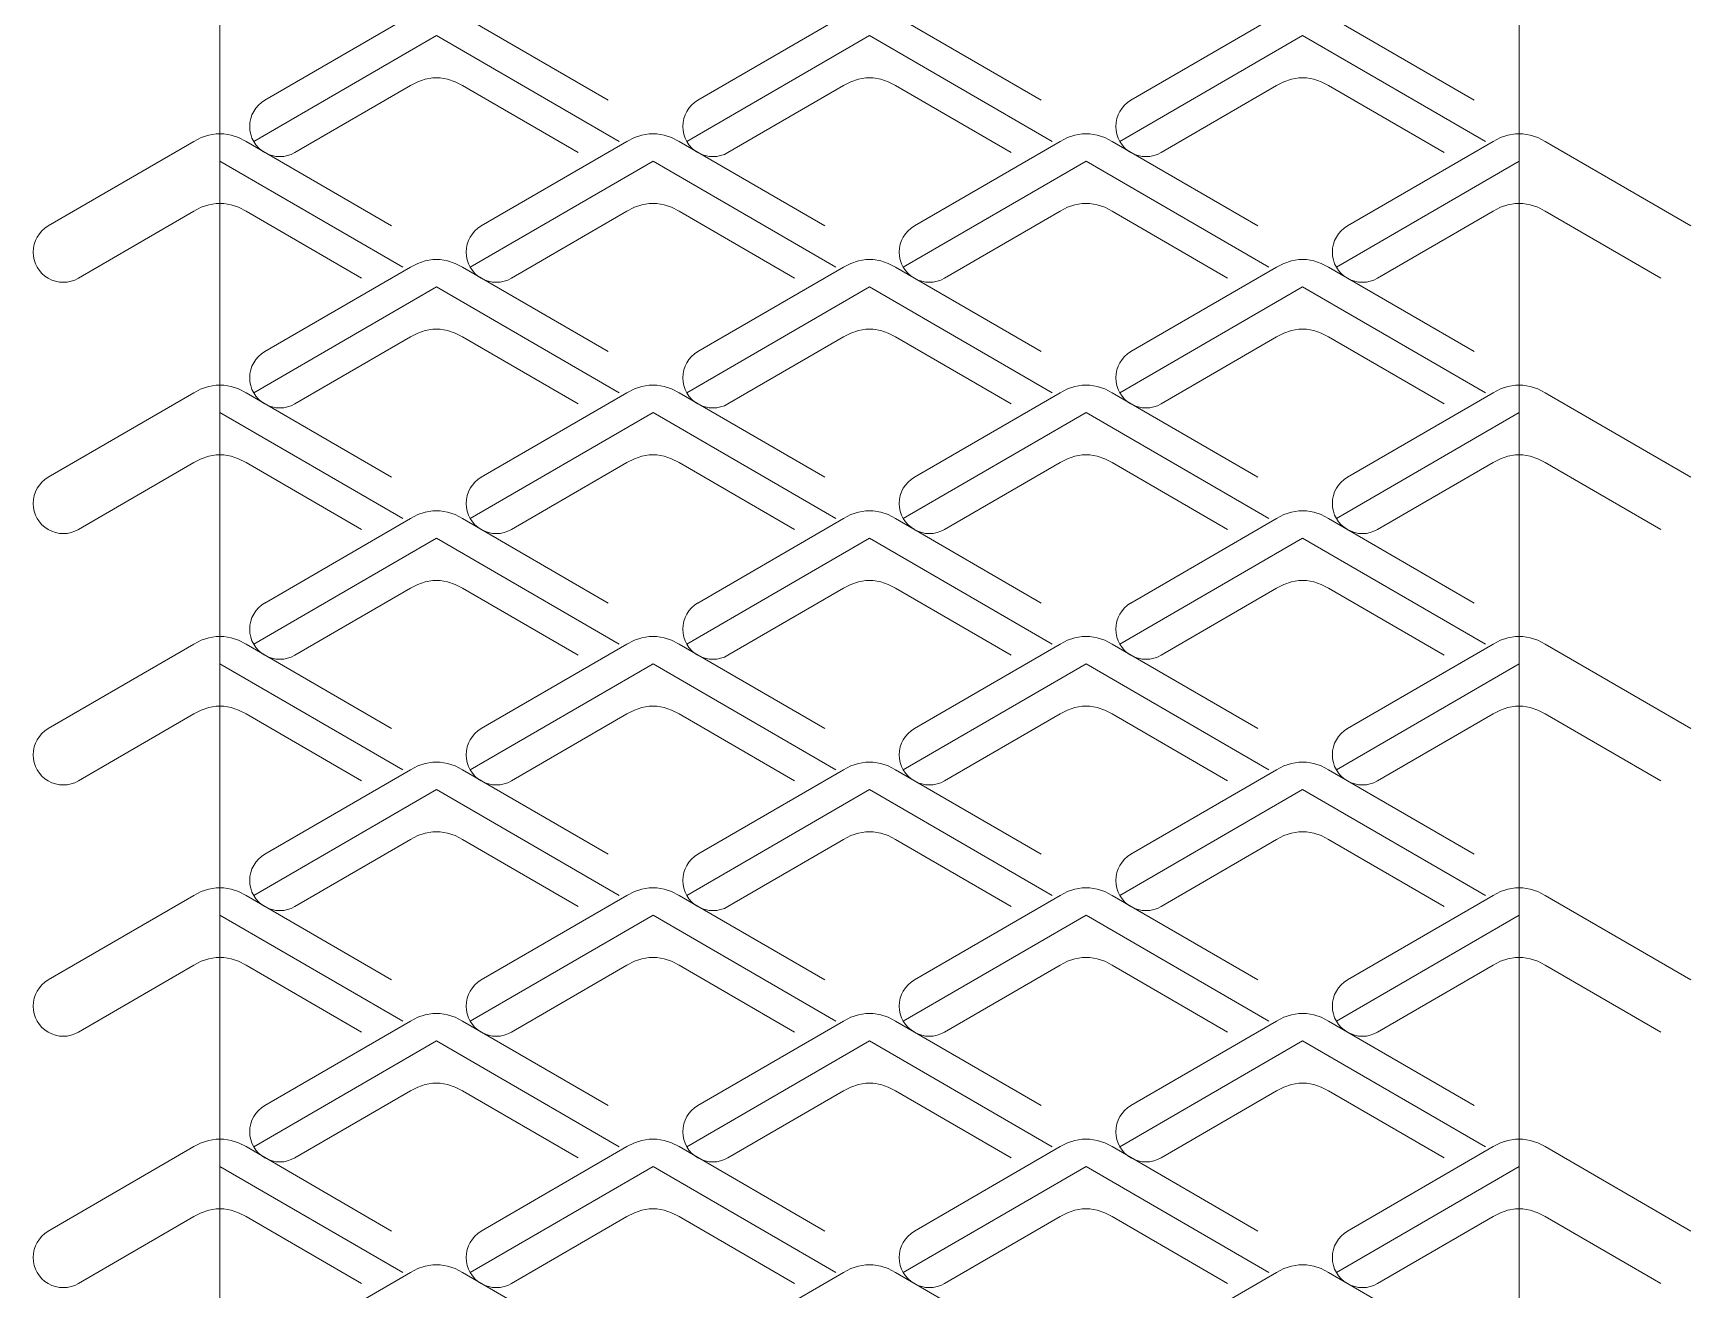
# Model space of a CAD drawing. Header units: metres. Extents: x -3 to 24, y 0 to 162.
# Drawn here: x -3.1 to 24.39, y 38.35 to 59.17 of the extents above; entities that cross this region are included whole.
import ezdxf

# ---------------------------------------------------------------- set-up
doc = ezdxf.new("R2010")
doc.units = ezdxf.units.M
doc.layers.add('TOP', color=1, linetype='Continuous', lineweight=0)

msp = doc.modelspace()

# ---------------------------------------------------------------- linework, layer by layer
at = {"layer": 'TOP'}
for p, q in [((0.743, 58.061), (3.158, 59.463)), ((4.022, 59.463), (6.437, 58.061)), ((7.923, 58.061), (10.338, 59.463)), ((11.202, 59.463), (13.617, 58.061)), ((15.103, 58.061), (17.518, 59.463)), ((18.382, 59.463), (20.797, 58.061)), ((0.56, 57.378), (3.59, 59.137)), ((3.59, 59.137), (6.62, 57.378)), ((7.74, 57.378), (10.77, 59.137)), ((10.77, 59.137), (13.8, 57.378)), ((14.92, 57.378), (17.95, 59.137)), ((17.95, 59.137), (20.98, 57.378)), ((1.243, 57.195), (3.158, 58.308)), ((3.158, 58.308), (3.281, 58.37)), ((3.281, 58.37), (3.405, 58.411)), ((3.405, 58.411), (3.528, 58.431)), ((3.528, 58.431), (3.652, 58.431)), ((3.652, 58.431), (3.775, 58.411)), ((3.775, 58.411), (3.899, 58.37)), ((3.899, 58.37), (4.022, 58.308)), ((4.022, 58.308), (5.937, 57.195)), ((8.423, 57.195), (10.338, 58.308)), ((10.338, 58.308), (10.461, 58.37)), ((10.461, 58.37), (10.585, 58.411)), ((10.585, 58.411), (10.708, 58.431)), ((10.708, 58.431), (10.832, 58.431)), ((10.832, 58.431), (10.955, 58.411)), ((10.955, 58.411), (11.079, 58.37)), ((11.079, 58.37), (11.202, 58.308)), ((11.202, 58.308), (13.117, 57.195)), ((15.603, 57.195), (17.518, 58.308)), ((17.518, 58.308), (17.641, 58.37)), ((17.641, 58.37), (17.765, 58.411)), ((17.765, 58.411), (17.888, 58.431)), ((17.888, 58.431), (18.012, 58.431)), ((18.012, 58.431), (18.135, 58.411)), ((18.135, 58.411), (18.259, 58.37)), ((18.259, 58.37), (18.382, 58.308)), ((18.382, 58.308), (20.297, 57.195)), ((-0.432, 57.381), (-0.309, 57.443)), ((-0.309, 57.443), (-0.185, 57.484)), ((-0.185, 57.484), (-0.062, 57.504)), ((-0.062, 57.504), (0.062, 57.504)), ((0.062, 57.504), (0.185, 57.484)), ((0.185, 57.484), (0.309, 57.443)), ((0.309, 57.443), (0.432, 57.381)), ((6.748, 57.381), (6.871, 57.443)), ((6.871, 57.443), (6.995, 57.484)), ((6.995, 57.484), (7.118, 57.504)), ((7.118, 57.504), (7.242, 57.504)), ((7.242, 57.504), (7.365, 57.484)), ((7.365, 57.484), (7.489, 57.443)), ((7.489, 57.443), (7.612, 57.381)), ((13.928, 57.381), (14.051, 57.443)), ((14.051, 57.443), (14.175, 57.484)), ((14.175, 57.484), (14.298, 57.504)), ((14.298, 57.504), (14.422, 57.504)), ((14.422, 57.504), (14.545, 57.484)), ((14.545, 57.484), (14.669, 57.443)), ((14.669, 57.443), (14.792, 57.381)), ((21.108, 57.381), (21.231, 57.443)), ((21.231, 57.443), (21.355, 57.484)), ((21.355, 57.484), (21.478, 57.504)), ((21.478, 57.504), (21.602, 57.504)), ((21.602, 57.504), (21.725, 57.484)), ((21.725, 57.484), (21.849, 57.443)), ((21.849, 57.443), (21.972, 57.381)), ((-2.847, 55.979), (-0.432, 57.381)), ((0.432, 57.381), (2.847, 55.979)), ((4.333, 55.979), (6.748, 57.381)), ((7.612, 57.381), (10.027, 55.979)), ((11.513, 55.979), (13.928, 57.381)), ((14.792, 57.381), (17.207, 55.979)), ((18.693, 55.979), (21.108, 57.381)), ((21.972, 57.381), (24.387, 55.979)), ((0, 57.055), (3.03, 55.296)), ((4.15, 55.296), (7.18, 57.055)), ((7.18, 57.055), (10.21, 55.296)), ((11.33, 55.296), (14.36, 57.055)), ((14.36, 57.055), (17.39, 55.296)), ((18.51, 55.296), (21.54, 57.055)), ((-0.185, 56.329), (-0.062, 56.349)), ((-0.062, 56.349), (0.062, 56.349)), ((0.062, 56.349), (0.185, 56.329)), ((6.995, 56.329), (7.118, 56.349)), ((7.118, 56.349), (7.242, 56.349)), ((7.242, 56.349), (7.365, 56.329)), ((14.175, 56.329), (14.298, 56.349)), ((14.298, 56.349), (14.422, 56.349)), ((14.422, 56.349), (14.545, 56.329)), ((21.355, 56.329), (21.478, 56.349)), ((21.478, 56.349), (21.602, 56.349)), ((21.602, 56.349), (21.725, 56.329)), ((-2.347, 55.113), (-0.432, 56.226)), ((-0.432, 56.226), (-0.309, 56.288)), ((-0.309, 56.288), (-0.185, 56.329)), ((0.185, 56.329), (0.309, 56.288)), ((0.309, 56.288), (0.432, 56.226)), ((0.432, 56.226), (2.347, 55.113)), ((4.833, 55.113), (6.748, 56.226)), ((6.748, 56.226), (6.871, 56.288)), ((6.871, 56.288), (6.995, 56.329)), ((7.365, 56.329), (7.489, 56.288)), ((7.489, 56.288), (7.612, 56.226)), ((7.612, 56.226), (9.527, 55.113)), ((12.013, 55.113), (13.928, 56.226)), ((13.928, 56.226), (14.051, 56.288)), ((14.051, 56.288), (14.175, 56.329)), ((14.545, 56.329), (14.669, 56.288)), ((14.669, 56.288), (14.792, 56.226)), ((14.792, 56.226), (16.707, 55.113)), ((19.193, 55.113), (21.108, 56.226)), ((21.108, 56.226), (21.231, 56.288)), ((21.231, 56.288), (21.355, 56.329)), ((21.725, 56.329), (21.849, 56.288)), ((21.849, 56.288), (21.972, 56.226)), ((21.972, 56.226), (23.887, 55.113)), ((0.743, 53.897), (3.158, 55.299)), ((3.158, 55.299), (3.281, 55.36)), ((3.281, 55.36), (3.405, 55.401)), ((3.405, 55.401), (3.528, 55.422)), ((3.528, 55.422), (3.652, 55.422)), ((3.652, 55.422), (3.775, 55.401)), ((3.775, 55.401), (3.899, 55.36)), ((3.899, 55.36), (4.022, 55.299)), ((4.022, 55.299), (6.437, 53.897)), ((7.923, 53.897), (10.338, 55.299)), ((10.338, 55.299), (10.461, 55.36)), ((10.461, 55.36), (10.585, 55.401)), ((10.585, 55.401), (10.708, 55.422)), ((10.708, 55.422), (10.832, 55.422)), ((10.832, 55.422), (10.955, 55.401)), ((10.955, 55.401), (11.079, 55.36)), ((11.079, 55.36), (11.202, 55.299)), ((11.202, 55.299), (13.617, 53.897)), ((15.103, 53.897), (17.518, 55.299)), ((17.518, 55.299), (17.641, 55.36)), ((17.641, 55.36), (17.765, 55.401)), ((17.765, 55.401), (17.888, 55.422)), ((17.888, 55.422), (18.012, 55.422)), ((18.012, 55.422), (18.135, 55.401)), ((18.135, 55.401), (18.259, 55.36)), ((18.259, 55.36), (18.382, 55.299)), ((18.382, 55.299), (20.797, 53.897)), ((0.56, 53.214), (3.59, 54.973)), ((3.59, 54.973), (6.62, 53.214)), ((7.74, 53.214), (10.77, 54.973)), ((10.77, 54.973), (13.8, 53.214)), ((14.92, 53.214), (17.95, 54.973)), ((17.95, 54.973), (20.98, 53.214)), ((1.243, 53.031), (3.158, 54.144)), ((3.158, 54.144), (3.281, 54.205)), ((3.281, 54.205), (3.405, 54.247)), ((3.405, 54.247), (3.528, 54.267)), ((3.528, 54.267), (3.652, 54.267)), ((3.652, 54.267), (3.775, 54.247)), ((3.775, 54.247), (3.899, 54.205)), ((3.899, 54.205), (4.022, 54.144)), ((4.022, 54.144), (5.937, 53.031)), ((8.423, 53.031), (10.338, 54.144)), ((10.338, 54.144), (10.461, 54.205)), ((10.461, 54.205), (10.585, 54.247)), ((10.585, 54.247), (10.708, 54.267)), ((10.708, 54.267), (10.832, 54.267)), ((10.832, 54.267), (10.955, 54.247)), ((10.955, 54.247), (11.079, 54.205)), ((11.079, 54.205), (11.202, 54.144)), ((11.202, 54.144), (13.117, 53.031)), ((15.603, 53.031), (17.518, 54.144)), ((17.518, 54.144), (17.641, 54.205)), ((17.641, 54.205), (17.765, 54.247)), ((17.765, 54.247), (17.888, 54.267)), ((17.888, 54.267), (18.012, 54.267)), ((18.012, 54.267), (18.135, 54.247)), ((18.135, 54.247), (18.259, 54.205)), ((18.259, 54.205), (18.382, 54.144)), ((18.382, 54.144), (20.297, 53.031)), ((-0.309, 53.278), (-0.185, 53.319)), ((-0.185, 53.319), (-0.062, 53.34)), ((-0.062, 53.34), (0.062, 53.34)), ((0.062, 53.34), (0.185, 53.319)), ((0.185, 53.319), (0.309, 53.278)), ((6.871, 53.278), (6.995, 53.319)), ((6.995, 53.319), (7.118, 53.34)), ((7.118, 53.34), (7.242, 53.34)), ((7.242, 53.34), (7.365, 53.319)), ((7.365, 53.319), (7.489, 53.278)), ((14.051, 53.278), (14.175, 53.319)), ((14.175, 53.319), (14.298, 53.34)), ((14.298, 53.34), (14.422, 53.34)), ((14.422, 53.34), (14.545, 53.319)), ((14.545, 53.319), (14.669, 53.278)), ((21.231, 53.278), (21.355, 53.319)), ((21.355, 53.319), (21.478, 53.34)), ((21.478, 53.34), (21.602, 53.34)), ((21.602, 53.34), (21.725, 53.319)), ((21.725, 53.319), (21.849, 53.278)), ((-2.847, 51.815), (-0.432, 53.217)), ((-0.432, 53.217), (-0.309, 53.278)), ((0.309, 53.278), (0.432, 53.217)), ((0.432, 53.217), (2.847, 51.815)), ((4.333, 51.815), (6.748, 53.217)), ((6.748, 53.217), (6.871, 53.278)), ((7.489, 53.278), (7.612, 53.217)), ((7.612, 53.217), (10.027, 51.815)), ((11.513, 51.815), (13.928, 53.217)), ((13.928, 53.217), (14.051, 53.278)), ((14.669, 53.278), (14.792, 53.217)), ((14.792, 53.217), (17.207, 51.815)), ((18.693, 51.815), (21.108, 53.217)), ((21.108, 53.217), (21.231, 53.278)), ((21.849, 53.278), (21.972, 53.217)), ((21.972, 53.217), (24.387, 51.815)), ((0, 52.89), (3.03, 51.132)), ((4.15, 51.132), (7.18, 52.89)), ((7.18, 52.89), (10.21, 51.132)), ((11.33, 51.132), (14.36, 52.89)), ((14.36, 52.89), (17.39, 51.132)), ((18.51, 51.132), (21.54, 52.89)), ((-2.347, 50.949), (-0.432, 52.062)), ((-0.432, 52.062), (-0.309, 52.123)), ((-0.309, 52.123), (-0.185, 52.164)), ((-0.185, 52.164), (-0.062, 52.185)), ((-0.062, 52.185), (0.062, 52.185)), ((0.062, 52.185), (0.185, 52.164)), ((0.185, 52.164), (0.309, 52.123)), ((0.309, 52.123), (0.432, 52.062)), ((0.432, 52.062), (2.347, 50.949)), ((4.833, 50.949), (6.748, 52.062)), ((6.748, 52.062), (6.871, 52.123)), ((6.871, 52.123), (6.995, 52.164)), ((6.995, 52.164), (7.118, 52.185)), ((7.118, 52.185), (7.242, 52.185)), ((7.242, 52.185), (7.365, 52.164)), ((7.365, 52.164), (7.489, 52.123)), ((7.489, 52.123), (7.612, 52.062)), ((7.612, 52.062), (9.527, 50.949)), ((12.013, 50.949), (13.928, 52.062)), ((13.928, 52.062), (14.051, 52.123)), ((14.051, 52.123), (14.175, 52.164)), ((14.175, 52.164), (14.298, 52.185)), ((14.298, 52.185), (14.422, 52.185)), ((14.422, 52.185), (14.545, 52.164)), ((14.545, 52.164), (14.669, 52.123)), ((14.669, 52.123), (14.792, 52.062)), ((14.792, 52.062), (16.707, 50.949)), ((19.193, 50.949), (21.108, 52.062)), ((21.108, 52.062), (21.231, 52.123)), ((21.231, 52.123), (21.355, 52.164)), ((21.355, 52.164), (21.478, 52.185)), ((21.478, 52.185), (21.602, 52.185)), ((21.602, 52.185), (21.725, 52.164)), ((21.725, 52.164), (21.849, 52.123)), ((21.849, 52.123), (21.972, 52.062)), ((21.972, 52.062), (23.887, 50.949)), ((0.743, 49.732), (3.158, 51.134)), ((3.158, 51.134), (3.281, 51.196)), ((3.281, 51.196), (3.405, 51.237)), ((3.405, 51.237), (3.528, 51.257)), ((3.528, 51.257), (3.652, 51.257)), ((3.652, 51.257), (3.775, 51.237)), ((3.775, 51.237), (3.899, 51.196)), ((3.899, 51.196), (4.022, 51.134)), ((4.022, 51.134), (6.437, 49.732)), ((7.923, 49.732), (10.338, 51.134)), ((10.338, 51.134), (10.461, 51.196)), ((10.461, 51.196), (10.585, 51.237)), ((10.585, 51.237), (10.708, 51.257)), ((10.708, 51.257), (10.832, 51.257)), ((10.832, 51.257), (10.955, 51.237)), ((10.955, 51.237), (11.079, 51.196)), ((11.079, 51.196), (11.202, 51.134)), ((11.202, 51.134), (13.617, 49.732)), ((15.103, 49.732), (17.518, 51.134)), ((17.518, 51.134), (17.641, 51.196)), ((17.641, 51.196), (17.765, 51.237)), ((17.765, 51.237), (17.888, 51.257)), ((17.888, 51.257), (18.012, 51.257)), ((18.012, 51.257), (18.135, 51.237)), ((18.135, 51.237), (18.259, 51.196)), ((18.259, 51.196), (18.382, 51.134)), ((18.382, 51.134), (20.797, 49.732)), ((0.56, 49.049), (3.59, 50.808)), ((3.59, 50.808), (6.62, 49.049)), ((7.74, 49.049), (10.77, 50.808)), ((10.77, 50.808), (13.8, 49.049)), ((14.92, 49.049), (17.95, 50.808)), ((17.95, 50.808), (20.98, 49.049)), ((3.158, 49.98), (3.281, 50.041)), ((3.281, 50.041), (3.405, 50.082)), ((3.405, 50.082), (3.528, 50.103)), ((3.528, 50.103), (3.652, 50.103)), ((3.652, 50.103), (3.775, 50.082)), ((3.775, 50.082), (3.899, 50.041)), ((3.899, 50.041), (4.022, 49.98)), ((10.338, 49.98), (10.461, 50.041)), ((10.461, 50.041), (10.585, 50.082)), ((10.585, 50.082), (10.708, 50.103)), ((10.708, 50.103), (10.832, 50.103)), ((10.832, 50.103), (10.955, 50.082)), ((10.955, 50.082), (11.079, 50.041)), ((11.079, 50.041), (11.202, 49.98)), ((17.518, 49.98), (17.641, 50.041)), ((17.641, 50.041), (17.765, 50.082)), ((17.765, 50.082), (17.888, 50.103)), ((17.888, 50.103), (18.012, 50.103)), ((18.012, 50.103), (18.135, 50.082)), ((18.135, 50.082), (18.259, 50.041)), ((18.259, 50.041), (18.382, 49.98)), ((1.243, 48.866), (3.158, 49.98)), ((4.022, 49.98), (5.937, 48.866)), ((8.423, 48.866), (10.338, 49.98)), ((11.202, 49.98), (13.117, 48.866)), ((15.603, 48.866), (17.518, 49.98)), ((18.382, 49.98), (20.297, 48.866)), ((-2.847, 47.65), (-0.432, 49.052)), ((-0.432, 49.052), (-0.309, 49.114)), ((-0.309, 49.114), (-0.185, 49.155)), ((-0.185, 49.155), (-0.062, 49.175)), ((-0.062, 49.175), (0.062, 49.175)), ((0.062, 49.175), (0.185, 49.155)), ((0.185, 49.155), (0.309, 49.114)), ((0.309, 49.114), (0.432, 49.052)), ((0.432, 49.052), (2.847, 47.65)), ((4.333, 47.65), (6.748, 49.052)), ((6.748, 49.052), (6.871, 49.114)), ((6.871, 49.114), (6.995, 49.155)), ((6.995, 49.155), (7.118, 49.175)), ((7.118, 49.175), (7.242, 49.175)), ((7.242, 49.175), (7.365, 49.155)), ((7.365, 49.155), (7.489, 49.114)), ((7.489, 49.114), (7.612, 49.052)), ((7.612, 49.052), (10.027, 47.65)), ((11.513, 47.65), (13.928, 49.052)), ((13.928, 49.052), (14.051, 49.114)), ((14.051, 49.114), (14.175, 49.155)), ((14.175, 49.155), (14.298, 49.175)), ((14.298, 49.175), (14.422, 49.175)), ((14.422, 49.175), (14.545, 49.155)), ((14.545, 49.155), (14.669, 49.114)), ((14.669, 49.114), (14.792, 49.052)), ((14.792, 49.052), (17.207, 47.65)), ((18.693, 47.65), (21.108, 49.052)), ((21.108, 49.052), (21.231, 49.114)), ((21.231, 49.114), (21.355, 49.155)), ((21.355, 49.155), (21.478, 49.175)), ((21.478, 49.175), (21.602, 49.175)), ((21.602, 49.175), (21.725, 49.155)), ((21.725, 49.155), (21.849, 49.114)), ((21.849, 49.114), (21.972, 49.052)), ((21.972, 49.052), (24.387, 47.65)), ((0, 48.726), (3.03, 46.967)), ((4.15, 46.967), (7.18, 48.726)), ((7.18, 48.726), (10.21, 46.967)), ((11.33, 46.967), (14.36, 48.726)), ((14.36, 48.726), (17.39, 46.967)), ((18.51, 46.967), (21.54, 48.726)), ((-2.347, 46.784), (-0.432, 47.897)), ((-0.432, 47.897), (-0.309, 47.959)), ((-0.309, 47.959), (-0.185, 48)), ((-0.185, 48), (-0.062, 48.02)), ((-0.062, 48.02), (0.062, 48.02)), ((0.062, 48.02), (0.185, 48)), ((0.185, 48), (0.309, 47.959)), ((0.309, 47.959), (0.432, 47.897)), ((0.432, 47.897), (2.347, 46.784)), ((4.833, 46.784), (6.748, 47.897)), ((6.748, 47.897), (6.871, 47.959)), ((6.871, 47.959), (6.995, 48)), ((6.995, 48), (7.118, 48.02)), ((7.118, 48.02), (7.242, 48.02)), ((7.242, 48.02), (7.365, 48)), ((7.365, 48), (7.489, 47.959)), ((7.489, 47.959), (7.612, 47.897)), ((7.612, 47.897), (9.527, 46.784)), ((12.013, 46.784), (13.928, 47.897)), ((13.928, 47.897), (14.051, 47.959)), ((14.051, 47.959), (14.175, 48)), ((14.175, 48), (14.298, 48.02)), ((14.298, 48.02), (14.422, 48.02)), ((14.422, 48.02), (14.545, 48)), ((14.545, 48), (14.669, 47.959)), ((14.669, 47.959), (14.792, 47.897)), ((14.792, 47.897), (16.707, 46.784)), ((19.193, 46.784), (21.108, 47.897)), ((21.108, 47.897), (21.231, 47.959)), ((21.231, 47.959), (21.355, 48)), ((21.355, 48), (21.478, 48.02)), ((21.478, 48.02), (21.602, 48.02)), ((21.602, 48.02), (21.725, 48)), ((21.725, 48), (21.849, 47.959)), ((21.849, 47.959), (21.972, 47.897)), ((21.972, 47.897), (23.887, 46.784)), ((3.158, 46.97), (3.281, 47.032)), ((3.281, 47.032), (3.405, 47.073)), ((3.405, 47.073), (3.528, 47.093)), ((3.528, 47.093), (3.652, 47.093)), ((3.652, 47.093), (3.775, 47.073)), ((3.775, 47.073), (3.899, 47.032)), ((3.899, 47.032), (4.022, 46.97)), ((10.338, 46.97), (10.461, 47.032)), ((10.461, 47.032), (10.585, 47.073)), ((10.585, 47.073), (10.708, 47.093)), ((10.708, 47.093), (10.832, 47.093)), ((10.832, 47.093), (10.955, 47.073)), ((10.955, 47.073), (11.079, 47.032)), ((11.079, 47.032), (11.202, 46.97)), ((17.518, 46.97), (17.641, 47.032)), ((17.641, 47.032), (17.765, 47.073)), ((17.765, 47.073), (17.888, 47.093)), ((17.888, 47.093), (18.012, 47.093)), ((18.012, 47.093), (18.135, 47.073)), ((18.135, 47.073), (18.259, 47.032)), ((18.259, 47.032), (18.382, 46.97)), ((0.743, 45.568), (3.158, 46.97)), ((4.022, 46.97), (6.437, 45.568)), ((7.923, 45.568), (10.338, 46.97)), ((11.202, 46.97), (13.617, 45.568)), ((15.103, 45.568), (17.518, 46.97)), ((18.382, 46.97), (20.797, 45.568)), ((0.56, 44.885), (3.59, 46.644)), ((3.59, 46.644), (6.62, 44.885)), ((7.74, 44.885), (10.77, 46.644)), ((10.77, 46.644), (13.8, 44.885)), ((14.92, 44.885), (17.95, 46.644)), ((17.95, 46.644), (20.98, 44.885)), ((3.281, 45.877), (3.405, 45.918)), ((3.405, 45.918), (3.528, 45.938)), ((3.528, 45.938), (3.652, 45.938)), ((3.652, 45.938), (3.775, 45.918)), ((3.775, 45.918), (3.899, 45.877)), ((10.461, 45.877), (10.585, 45.918)), ((10.585, 45.918), (10.708, 45.938)), ((10.708, 45.938), (10.832, 45.938)), ((10.832, 45.938), (10.955, 45.918)), ((10.955, 45.918), (11.079, 45.877)), ((17.641, 45.877), (17.765, 45.918)), ((17.765, 45.918), (17.888, 45.938)), ((17.888, 45.938), (18.012, 45.938)), ((18.012, 45.938), (18.135, 45.918)), ((18.135, 45.918), (18.259, 45.877)), ((1.243, 44.702), (3.158, 45.815)), ((3.158, 45.815), (3.281, 45.877)), ((3.899, 45.877), (4.022, 45.815)), ((4.022, 45.815), (5.937, 44.702)), ((8.423, 44.702), (10.338, 45.815)), ((10.338, 45.815), (10.461, 45.877)), ((11.079, 45.877), (11.202, 45.815)), ((11.202, 45.815), (13.117, 44.702)), ((15.603, 44.702), (17.518, 45.815)), ((17.518, 45.815), (17.641, 45.877)), ((18.259, 45.877), (18.382, 45.815)), ((18.382, 45.815), (20.297, 44.702)), ((-2.847, 43.486), (-0.432, 44.888)), ((-0.432, 44.888), (-0.309, 44.949)), ((-0.309, 44.949), (-0.185, 44.99)), ((-0.185, 44.99), (-0.062, 45.011)), ((-0.062, 45.011), (0.062, 45.011)), ((0.062, 45.011), (0.185, 44.99)), ((0.185, 44.99), (0.309, 44.949)), ((0.309, 44.949), (0.432, 44.888)), ((0.432, 44.888), (2.847, 43.486)), ((4.333, 43.486), (6.748, 44.888)), ((6.748, 44.888), (6.871, 44.949)), ((6.871, 44.949), (6.995, 44.99)), ((6.995, 44.99), (7.118, 45.011)), ((7.118, 45.011), (7.242, 45.011)), ((7.242, 45.011), (7.365, 44.99)), ((7.365, 44.99), (7.489, 44.949)), ((7.489, 44.949), (7.612, 44.888)), ((7.612, 44.888), (10.027, 43.486)), ((11.513, 43.486), (13.928, 44.888)), ((13.928, 44.888), (14.051, 44.949)), ((14.051, 44.949), (14.175, 44.99)), ((14.175, 44.99), (14.298, 45.011)), ((14.298, 45.011), (14.422, 45.011)), ((14.422, 45.011), (14.545, 44.99)), ((14.545, 44.99), (14.669, 44.949)), ((14.669, 44.949), (14.792, 44.888)), ((14.792, 44.888), (17.207, 43.486)), ((18.693, 43.486), (21.108, 44.888)), ((21.108, 44.888), (21.231, 44.949)), ((21.231, 44.949), (21.355, 44.99)), ((21.355, 44.99), (21.478, 45.011)), ((21.478, 45.011), (21.602, 45.011)), ((21.602, 45.011), (21.725, 44.99)), ((21.725, 44.99), (21.849, 44.949)), ((21.849, 44.949), (21.972, 44.888)), ((21.972, 44.888), (24.387, 43.486)), ((0, 44.562), (3.03, 42.803)), ((4.15, 42.803), (7.18, 44.562)), ((7.18, 44.562), (10.21, 42.803)), ((11.33, 42.803), (14.36, 44.562)), ((14.36, 44.562), (17.39, 42.803)), ((18.51, 42.803), (21.54, 44.562)), ((-2.347, 42.62), (-0.432, 43.733)), ((-0.432, 43.733), (-0.309, 43.795)), ((-0.309, 43.795), (-0.185, 43.836)), ((-0.185, 43.836), (-0.062, 43.856)), ((-0.062, 43.856), (0.062, 43.856)), ((0.062, 43.856), (0.185, 43.836)), ((0.185, 43.836), (0.309, 43.795)), ((0.309, 43.795), (0.432, 43.733)), ((0.432, 43.733), (2.347, 42.62)), ((4.833, 42.62), (6.748, 43.733)), ((6.748, 43.733), (6.871, 43.795)), ((6.871, 43.795), (6.995, 43.836)), ((6.995, 43.836), (7.118, 43.856)), ((7.118, 43.856), (7.242, 43.856)), ((7.242, 43.856), (7.365, 43.836)), ((7.365, 43.836), (7.489, 43.795)), ((7.489, 43.795), (7.612, 43.733)), ((7.612, 43.733), (9.527, 42.62)), ((12.013, 42.62), (13.928, 43.733)), ((13.928, 43.733), (14.051, 43.795)), ((14.051, 43.795), (14.175, 43.836)), ((14.175, 43.836), (14.298, 43.856)), ((14.298, 43.856), (14.422, 43.856)), ((14.422, 43.856), (14.545, 43.836)), ((14.545, 43.836), (14.669, 43.795)), ((14.669, 43.795), (14.792, 43.733)), ((14.792, 43.733), (16.707, 42.62)), ((19.193, 42.62), (21.108, 43.733)), ((21.108, 43.733), (21.231, 43.795)), ((21.231, 43.795), (21.355, 43.836)), ((21.355, 43.836), (21.478, 43.856)), ((21.478, 43.856), (21.602, 43.856)), ((21.602, 43.856), (21.725, 43.836)), ((21.725, 43.836), (21.849, 43.795)), ((21.849, 43.795), (21.972, 43.733)), ((21.972, 43.733), (23.887, 42.62)), ((3.281, 42.867), (3.405, 42.908)), ((3.405, 42.908), (3.528, 42.929)), ((3.528, 42.929), (3.652, 42.929)), ((3.652, 42.929), (3.775, 42.908)), ((3.775, 42.908), (3.899, 42.867)), ((10.461, 42.867), (10.585, 42.908)), ((10.585, 42.908), (10.708, 42.929)), ((10.708, 42.929), (10.832, 42.929)), ((10.832, 42.929), (10.955, 42.908)), ((10.955, 42.908), (11.079, 42.867)), ((17.641, 42.867), (17.765, 42.908)), ((17.765, 42.908), (17.888, 42.929)), ((17.888, 42.929), (18.012, 42.929)), ((18.012, 42.929), (18.135, 42.908)), ((18.135, 42.908), (18.259, 42.867)), ((0.743, 41.404), (3.158, 42.806)), ((3.158, 42.806), (3.281, 42.867)), ((3.899, 42.867), (4.022, 42.806)), ((4.022, 42.806), (6.437, 41.404)), ((7.923, 41.404), (10.338, 42.806)), ((10.338, 42.806), (10.461, 42.867)), ((11.079, 42.867), (11.202, 42.806)), ((11.202, 42.806), (13.617, 41.404)), ((15.103, 41.404), (17.518, 42.806)), ((17.518, 42.806), (17.641, 42.867)), ((18.259, 42.867), (18.382, 42.806)), ((18.382, 42.806), (20.797, 41.404)), ((0.56, 40.721), (3.59, 42.479)), ((3.59, 42.479), (6.62, 40.721)), ((7.74, 40.721), (10.77, 42.479)), ((10.77, 42.479), (13.8, 40.721)), ((14.92, 40.721), (17.95, 42.479)), ((17.95, 42.479), (20.98, 40.721)), ((1.243, 40.538), (3.158, 41.651)), ((3.158, 41.651), (3.281, 41.712)), ((3.281, 41.712), (3.405, 41.753)), ((3.405, 41.753), (3.528, 41.774)), ((3.528, 41.774), (3.652, 41.774)), ((3.652, 41.774), (3.775, 41.753)), ((3.775, 41.753), (3.899, 41.712)), ((3.899, 41.712), (4.022, 41.651)), ((4.022, 41.651), (5.937, 40.538)), ((8.423, 40.538), (10.338, 41.651)), ((10.338, 41.651), (10.461, 41.712)), ((10.461, 41.712), (10.585, 41.753)), ((10.585, 41.753), (10.708, 41.774)), ((10.708, 41.774), (10.832, 41.774)), ((10.832, 41.774), (10.955, 41.753)), ((10.955, 41.753), (11.079, 41.712)), ((11.079, 41.712), (11.202, 41.651)), ((11.202, 41.651), (13.117, 40.538)), ((15.603, 40.538), (17.518, 41.651)), ((17.518, 41.651), (17.641, 41.712)), ((17.641, 41.712), (17.765, 41.753)), ((17.765, 41.753), (17.888, 41.774)), ((17.888, 41.774), (18.012, 41.774)), ((18.012, 41.774), (18.135, 41.753)), ((18.135, 41.753), (18.259, 41.712)), ((18.259, 41.712), (18.382, 41.651)), ((18.382, 41.651), (20.297, 40.538)), ((-2.847, 39.321), (-0.432, 40.724)), ((-0.432, 40.724), (-0.309, 40.785)), ((-0.309, 40.785), (-0.185, 40.826)), ((-0.185, 40.826), (-0.062, 40.847)), ((-0.062, 40.847), (0.062, 40.847)), ((0.062, 40.847), (0.185, 40.826)), ((0.185, 40.826), (0.309, 40.785)), ((0.309, 40.785), (0.432, 40.724)), ((0.432, 40.724), (2.847, 39.321)), ((4.333, 39.321), (6.748, 40.724)), ((6.748, 40.724), (6.871, 40.785)), ((6.871, 40.785), (6.995, 40.826)), ((6.995, 40.826), (7.118, 40.847)), ((7.118, 40.847), (7.242, 40.847)), ((7.242, 40.847), (7.365, 40.826)), ((7.365, 40.826), (7.489, 40.785)), ((7.489, 40.785), (7.612, 40.724)), ((7.612, 40.724), (10.027, 39.321)), ((11.513, 39.321), (13.928, 40.724)), ((13.928, 40.724), (14.051, 40.785)), ((14.051, 40.785), (14.175, 40.826)), ((14.175, 40.826), (14.298, 40.847)), ((14.298, 40.847), (14.422, 40.847)), ((14.422, 40.847), (14.545, 40.826)), ((14.545, 40.826), (14.669, 40.785)), ((14.669, 40.785), (14.792, 40.724)), ((14.792, 40.724), (17.207, 39.321)), ((18.693, 39.321), (21.108, 40.724)), ((21.108, 40.724), (21.231, 40.785)), ((21.231, 40.785), (21.355, 40.826)), ((21.355, 40.826), (21.478, 40.847)), ((21.478, 40.847), (21.602, 40.847)), ((21.602, 40.847), (21.725, 40.826)), ((21.725, 40.826), (21.849, 40.785)), ((21.849, 40.785), (21.972, 40.724)), ((21.972, 40.724), (24.387, 39.321)), ((0, 40.397), (3.03, 38.638)), ((4.15, 38.638), (7.18, 40.397)), ((7.18, 40.397), (10.21, 38.638)), ((11.33, 38.638), (14.36, 40.397)), ((14.36, 40.397), (17.39, 38.638)), ((18.51, 38.638), (21.54, 40.397)), ((-0.432, 39.569), (-0.309, 39.63)), ((-0.309, 39.63), (-0.185, 39.671)), ((-0.185, 39.671), (-0.062, 39.692)), ((-0.062, 39.692), (0.062, 39.692)), ((0.062, 39.692), (0.185, 39.671)), ((0.185, 39.671), (0.309, 39.63)), ((0.309, 39.63), (0.432, 39.569)), ((6.748, 39.569), (6.871, 39.63)), ((6.871, 39.63), (6.995, 39.671)), ((6.995, 39.671), (7.118, 39.692)), ((7.118, 39.692), (7.242, 39.692)), ((7.242, 39.692), (7.365, 39.671)), ((7.365, 39.671), (7.489, 39.63)), ((7.489, 39.63), (7.612, 39.569)), ((13.928, 39.569), (14.051, 39.63)), ((14.051, 39.63), (14.175, 39.671)), ((14.175, 39.671), (14.298, 39.692)), ((14.298, 39.692), (14.422, 39.692)), ((14.422, 39.692), (14.545, 39.671)), ((14.545, 39.671), (14.669, 39.63)), ((14.669, 39.63), (14.792, 39.569)), ((21.108, 39.569), (21.231, 39.63)), ((21.231, 39.63), (21.355, 39.671)), ((21.355, 39.671), (21.478, 39.692)), ((21.478, 39.692), (21.602, 39.692)), ((21.602, 39.692), (21.725, 39.671)), ((21.725, 39.671), (21.849, 39.63)), ((21.849, 39.63), (21.972, 39.569)), ((-2.347, 38.455), (-0.432, 39.569)), ((0.432, 39.569), (2.347, 38.455)), ((4.833, 38.455), (6.748, 39.569)), ((7.612, 39.569), (9.527, 38.455)), ((12.013, 38.455), (13.928, 39.569)), ((14.792, 39.569), (16.707, 38.455)), ((19.193, 38.455), (21.108, 39.569)), ((21.972, 39.569), (23.887, 38.455)), ((3.405, 38.744), (3.528, 38.764)), ((3.528, 38.764), (3.652, 38.764)), ((3.652, 38.764), (3.775, 38.744)), ((10.585, 38.744), (10.708, 38.764)), ((10.708, 38.764), (10.832, 38.764)), ((10.832, 38.764), (10.955, 38.744)), ((17.765, 38.744), (17.888, 38.764)), ((17.888, 38.764), (18.012, 38.764)), ((18.012, 38.764), (18.135, 38.744)), ((0.743, 37.239), (3.158, 38.641)), ((3.158, 38.641), (3.281, 38.703)), ((3.281, 38.703), (3.405, 38.744)), ((3.775, 38.744), (3.899, 38.703)), ((3.899, 38.703), (4.022, 38.641)), ((4.022, 38.641), (6.437, 37.239)), ((7.923, 37.239), (10.338, 38.641)), ((10.338, 38.641), (10.461, 38.703)), ((10.461, 38.703), (10.585, 38.744)), ((10.955, 38.744), (11.079, 38.703)), ((11.079, 38.703), (11.202, 38.641)), ((11.202, 38.641), (13.617, 37.239)), ((15.103, 37.239), (17.518, 38.641)), ((17.518, 38.641), (17.641, 38.703)), ((17.641, 38.703), (17.765, 38.744)), ((18.135, 38.744), (18.259, 38.703)), ((18.259, 38.703), (18.382, 38.641)), ((18.382, 38.641), (20.797, 37.239))]:
    msp.add_line(p, q, dxfattribs=at)
msp.add_lwpolyline([(0, 0), (0, 162), (21.54, 162), (21.54, 0)], close=True, dxfattribs=at)
for centre in [(0.993, 57.628), (8.173, 57.628), (15.353, 57.628), (-2.597, 55.546), (4.583, 55.546), (11.763, 55.546), (18.943, 55.546), (0.993, 53.464), (8.173, 53.464), (15.353, 53.464), (-2.597, 51.382), (4.583, 51.382), (11.763, 51.382), (18.943, 51.382), (0.993, 49.299), (8.173, 49.299), (15.353, 49.299), (-2.597, 47.217), (4.583, 47.217), (11.763, 47.217), (18.943, 47.217), (0.993, 45.135), (8.173, 45.135), (15.353, 45.135), (-2.597, 43.053), (4.583, 43.053), (11.763, 43.053), (18.943, 43.053), (0.993, 40.971), (8.173, 40.971), (15.353, 40.971), (-2.597, 38.888), (4.583, 38.888), (11.763, 38.888), (18.943, 38.888)]:
    msp.add_arc(centre, 0.5, 120, 300, dxfattribs=at)

doc.saveas('drawing.dxf')
